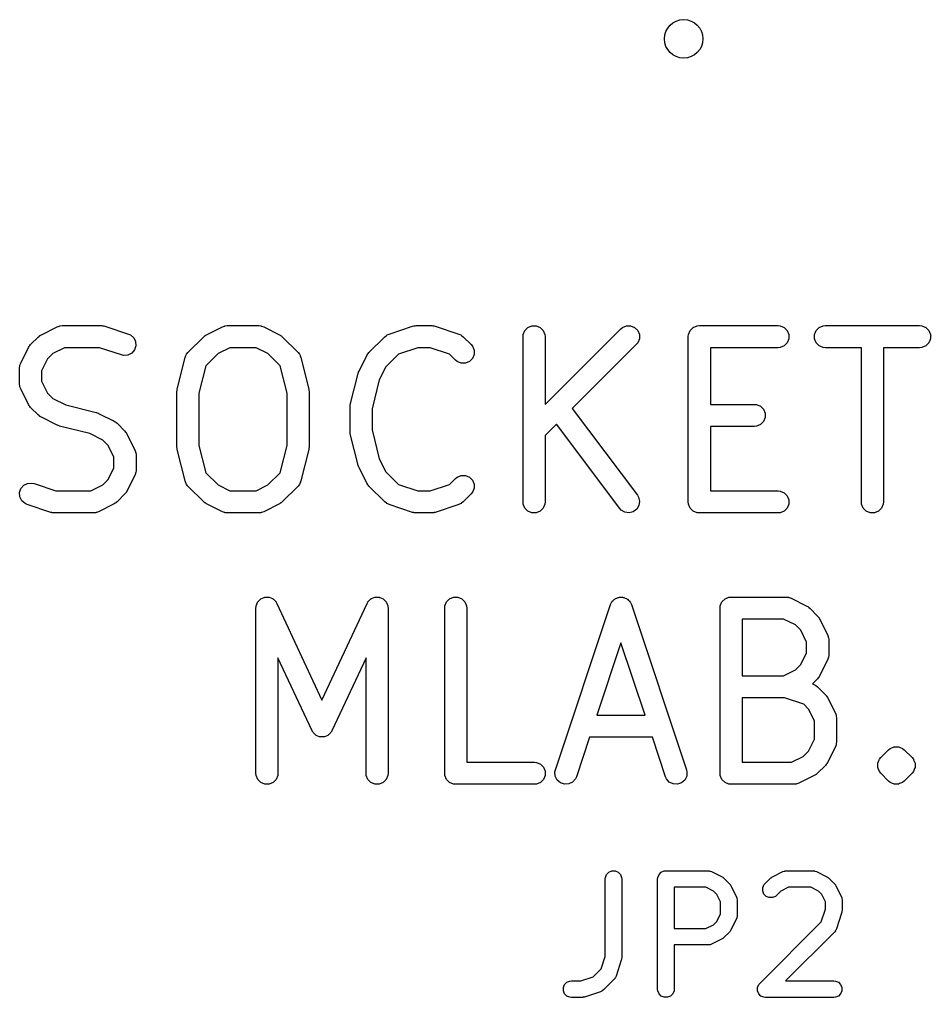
# Model space of a CAD drawing. Extents: x -0.97 to 0.39, y 0.08 to 3.3.
# Drawn here: x -0.6177 to -0.2921, y 2.9459 to 3.2954 of the extents above; entities that cross this region are included whole.
import ezdxf

# ---------------------------------------------------------------- set-up
doc = ezdxf.new("R2010")
doc.units = 0
doc.header["$MEASUREMENT"] = 0
doc.layers.add('BLACK', color=7, linetype='CONTINUOUS')

msp = doc.modelspace()

# ---------------------------------------------------------------- linework, layer by layer
at = {"layer": 'BLACK', "linetype": 'CONTINUOUS'}
for p, q in [((-0.60988, 3.18275), (-0.60426, 3.18556)), ((-0.60426, 3.18556), (-0.60354, 3.18584)), ((-0.60354, 3.18584), (-0.6034, 3.18585)), ((-0.6034, 3.18585), (-0.60327, 3.1859)), ((-0.60327, 3.1859), (-0.6025, 3.18598)), ((-0.6025, 3.18598), (-0.58844, 3.18598)), ((-0.58844, 3.18598), (-0.58805, 3.18594)), ((-0.58805, 3.18594), (-0.58794, 3.18594)), ((-0.58794, 3.18594), (-0.58781, 3.18591)), ((-0.58781, 3.18591), (-0.58767, 3.1859)), ((-0.58767, 3.1859), (-0.58757, 3.18586)), ((-0.58757, 3.18586), (-0.58719, 3.18577)), ((-0.58719, 3.18577), (-0.57876, 3.18296)), ((-0.55083, 3.18275), (-0.5452, 3.18556)), ((-0.5452, 3.18556), (-0.54448, 3.18584)), ((-0.54448, 3.18584), (-0.54434, 3.18585)), ((-0.54434, 3.18585), (-0.54421, 3.1859)), ((-0.54421, 3.1859), (-0.54344, 3.18598)), ((-0.54344, 3.18598), (-0.53219, 3.18598)), ((-0.53219, 3.18598), (-0.53143, 3.1859)), ((-0.53143, 3.1859), (-0.5313, 3.18585)), ((-0.5313, 3.18585), (-0.53115, 3.18584)), ((-0.53115, 3.18584), (-0.53043, 3.18556)), ((-0.53043, 3.18556), (-0.52481, 3.18275)), ((-0.48563, 3.18296), (-0.4772, 3.18577)), ((-0.4772, 3.18577), (-0.47682, 3.18586)), ((-0.47682, 3.18586), (-0.47672, 3.1859)), ((-0.47672, 3.1859), (-0.47658, 3.18591)), ((-0.47658, 3.18591), (-0.47644, 3.18594)), ((-0.47644, 3.18594), (-0.47634, 3.18594)), ((-0.47634, 3.18594), (-0.47595, 3.18598)), ((-0.47595, 3.18598), (-0.47033, 3.18598)), ((-0.47033, 3.18598), (-0.46994, 3.18594)), ((-0.46994, 3.18594), (-0.46983, 3.18594)), ((-0.46983, 3.18594), (-0.4697, 3.18591)), ((-0.4697, 3.18591), (-0.46956, 3.1859)), ((-0.46956, 3.1859), (-0.46946, 3.18586)), ((-0.46946, 3.18586), (-0.46908, 3.18577)), ((-0.46908, 3.18577), (-0.46065, 3.18296)), ((-0.43763, 3.18281), (-0.43704, 3.18423)), ((-0.43704, 3.18423), (-0.43596, 3.18531)), ((-0.43596, 3.18531), (-0.43454, 3.1859)), ((-0.43454, 3.1859), (-0.433, 3.1859)), ((-0.433, 3.1859), (-0.43158, 3.18531)), ((-0.43158, 3.18531), (-0.4305, 3.18423)), ((-0.4305, 3.18423), (-0.42991, 3.18281)), ((-0.42983, 3.1578), (-0.40281, 3.18482)), ((-0.40281, 3.18482), (-0.40221, 3.18531)), ((-0.40221, 3.18531), (-0.40079, 3.1859)), ((-0.40079, 3.1859), (-0.39926, 3.1859)), ((-0.39926, 3.1859), (-0.39784, 3.18531)), ((-0.39784, 3.18531), (-0.39675, 3.18423)), ((-0.39675, 3.18423), (-0.39616, 3.18281)), ((-0.37858, 3.18281), (-0.37799, 3.18423)), ((-0.37799, 3.18423), (-0.3769, 3.18531)), ((-0.3769, 3.18531), (-0.37548, 3.1859)), ((-0.37548, 3.1859), (-0.37471, 3.18598)), ((-0.37471, 3.18598), (-0.34659, 3.18598)), ((-0.34659, 3.18598), (-0.34582, 3.1859)), ((-0.34582, 3.1859), (-0.34441, 3.18531)), ((-0.34441, 3.18531), (-0.34332, 3.18423)), ((-0.34332, 3.18423), (-0.34273, 3.18281)), ((-0.33358, 3.18281), (-0.33299, 3.18423)), ((-0.33299, 3.18423), (-0.33191, 3.18531)), ((-0.33191, 3.18531), (-0.33049, 3.1859)), ((-0.33049, 3.1859), (-0.32972, 3.18598)), ((-0.32972, 3.18598), (-0.29597, 3.18598)), ((-0.29597, 3.18598), (-0.29521, 3.1859)), ((-0.29521, 3.1859), (-0.29379, 3.18531)), ((-0.29379, 3.18531), (-0.2927, 3.18423)), ((-0.2927, 3.18423), (-0.29211, 3.18281)), ((-0.61372, 3.1792), (-0.61091, 3.18201)), ((-0.61091, 3.18201), (-0.6106, 3.18226)), ((-0.6106, 3.18226), (-0.61054, 3.18234)), ((-0.61054, 3.18234), (-0.61042, 3.18241)), ((-0.61042, 3.18241), (-0.61031, 3.1825)), ((-0.61031, 3.1825), (-0.61021, 3.18254)), ((-0.61021, 3.18254), (-0.60988, 3.18275)), ((-0.57876, 3.18296), (-0.57805, 3.18265)), ((-0.57805, 3.18265), (-0.57689, 3.18164)), ((-0.57689, 3.18164), (-0.5762, 3.18027)), ((-0.55748, 3.17639), (-0.55185, 3.18201)), ((-0.55185, 3.18201), (-0.55155, 3.18226)), ((-0.55155, 3.18226), (-0.55148, 3.18234)), ((-0.55148, 3.18234), (-0.55136, 3.18241)), ((-0.55136, 3.18241), (-0.55125, 3.1825)), ((-0.55125, 3.1825), (-0.55116, 3.18254)), ((-0.55116, 3.18254), (-0.55083, 3.18275)), ((-0.52481, 3.18275), (-0.52448, 3.18254)), ((-0.52448, 3.18254), (-0.52438, 3.1825)), ((-0.52438, 3.1825), (-0.52427, 3.18241)), ((-0.52427, 3.18241), (-0.52416, 3.18234)), ((-0.52416, 3.18234), (-0.52409, 3.18226)), ((-0.52409, 3.18226), (-0.52379, 3.18201)), ((-0.52379, 3.18201), (-0.51816, 3.17639)), ((-0.4928, 3.17639), (-0.48717, 3.18201)), ((-0.48717, 3.18201), (-0.48658, 3.1825)), ((-0.48658, 3.1825), (-0.48644, 3.18255)), ((-0.48644, 3.18255), (-0.48634, 3.18265)), ((-0.48634, 3.18265), (-0.48563, 3.18296)), ((-0.46065, 3.18296), (-0.45994, 3.18265)), ((-0.45994, 3.18265), (-0.45983, 3.18255)), ((-0.45983, 3.18255), (-0.4597, 3.1825)), ((-0.4597, 3.1825), (-0.45911, 3.18201)), ((-0.45911, 3.18201), (-0.45629, 3.1792)), ((-0.43771, 3.18204), (-0.43763, 3.18281)), ((-0.43771, 3.12298), (-0.43771, 3.18204)), ((-0.42991, 3.18281), (-0.42983, 3.18204)), ((-0.42983, 3.18204), (-0.42983, 3.1578)), ((-0.39616, 3.18127), (-0.39675, 3.17985)), ((-0.39616, 3.18281), (-0.39616, 3.18127)), ((-0.37865, 3.18204), (-0.37858, 3.18281)), ((-0.37865, 3.12298), (-0.37865, 3.18204)), ((-0.34273, 3.18127), (-0.34332, 3.17985)), ((-0.34273, 3.18281), (-0.34273, 3.18127)), ((-0.33358, 3.18127), (-0.33358, 3.18281)), ((-0.33299, 3.17985), (-0.33358, 3.18127)), ((-0.29211, 3.18127), (-0.2927, 3.17985)), ((-0.29211, 3.18281), (-0.29211, 3.18127)), ((-0.61727, 3.17255), (-0.61446, 3.17817)), ((-0.61446, 3.17817), (-0.61425, 3.17851)), ((-0.61425, 3.17851), (-0.61421, 3.1786)), ((-0.61421, 3.1786), (-0.61412, 3.17871)), ((-0.61412, 3.17871), (-0.61404, 3.17883)), ((-0.61404, 3.17883), (-0.61397, 3.1789)), ((-0.61397, 3.1789), (-0.61372, 3.1792)), ((-0.60157, 3.1781), (-0.60579, 3.17599)), ((-0.58908, 3.1781), (-0.60157, 3.1781)), ((-0.58125, 3.17549), (-0.58908, 3.1781)), ((-0.57658, 3.17728), (-0.57759, 3.17612)), ((-0.57609, 3.17873), (-0.57658, 3.17728)), ((-0.5762, 3.18027), (-0.57609, 3.17873)), ((-0.54251, 3.1781), (-0.54674, 3.17599)), ((-0.53312, 3.1781), (-0.54251, 3.1781)), ((-0.5289, 3.17599), (-0.53312, 3.1781)), ((-0.47531, 3.1781), (-0.48226, 3.17579)), ((-0.47097, 3.1781), (-0.47531, 3.1781)), ((-0.46402, 3.17579), (-0.47097, 3.1781)), ((-0.45629, 3.1792), (-0.45581, 3.1786)), ((-0.45581, 3.1786), (-0.45522, 3.17718)), ((-0.45522, 3.17718), (-0.45522, 3.17565)), ((-0.39724, 3.17925), (-0.42013, 3.15636)), ((-0.39675, 3.17985), (-0.39724, 3.17925)), ((-0.34659, 3.1781), (-0.37078, 3.1781)), ((-0.37078, 3.1781), (-0.37078, 3.15785)), ((-0.34582, 3.17818), (-0.34659, 3.1781)), ((-0.34441, 3.17876), (-0.34582, 3.17818)), ((-0.34332, 3.17985), (-0.34441, 3.17876)), ((-0.33191, 3.17876), (-0.33299, 3.17985)), ((-0.33049, 3.17818), (-0.33191, 3.17876)), ((-0.32972, 3.1781), (-0.33049, 3.17818)), ((-0.31678, 3.1781), (-0.32972, 3.1781)), ((-0.31678, 3.12298), (-0.31678, 3.1781)), ((-0.29597, 3.1781), (-0.30891, 3.1781)), ((-0.30891, 3.1781), (-0.30891, 3.12298)), ((-0.29521, 3.17818), (-0.29597, 3.1781)), ((-0.29379, 3.17876), (-0.29521, 3.17818)), ((-0.2927, 3.17985), (-0.29379, 3.17876)), ((-0.6077, 3.17408), (-0.60981, 3.16986)), ((-0.60579, 3.17599), (-0.6077, 3.17408)), ((-0.58049, 3.17532), (-0.58125, 3.17549)), ((-0.57896, 3.17543), (-0.58049, 3.17532)), ((-0.57759, 3.17612), (-0.57896, 3.17543)), ((-0.56132, 3.16331), (-0.55851, 3.17456)), ((-0.55851, 3.17456), (-0.55825, 3.17528)), ((-0.55825, 3.17528), (-0.55808, 3.17552)), ((-0.55808, 3.17552), (-0.55797, 3.17579)), ((-0.55797, 3.17579), (-0.55748, 3.17639)), ((-0.54674, 3.17599), (-0.55114, 3.17159)), ((-0.5245, 3.17159), (-0.5289, 3.17599)), ((-0.51816, 3.17639), (-0.51767, 3.17579)), ((-0.51767, 3.17579), (-0.51756, 3.17552)), ((-0.51756, 3.17552), (-0.51739, 3.17528)), ((-0.51739, 3.17528), (-0.51713, 3.17456)), ((-0.51713, 3.17456), (-0.51431, 3.16331)), ((-0.49635, 3.16974), (-0.49353, 3.17536)), ((-0.49353, 3.17536), (-0.49333, 3.17569)), ((-0.49333, 3.17569), (-0.49329, 3.17579)), ((-0.49329, 3.17579), (-0.4932, 3.1759)), ((-0.4932, 3.1759), (-0.49312, 3.17602)), ((-0.49312, 3.17602), (-0.49304, 3.17608)), ((-0.49304, 3.17608), (-0.4928, 3.17639)), ((-0.48226, 3.17579), (-0.48678, 3.17127)), ((-0.46186, 3.17363), (-0.46402, 3.17579)), ((-0.46127, 3.17314), (-0.46186, 3.17363)), ((-0.45581, 3.17423), (-0.45689, 3.17314)), ((-0.45522, 3.17565), (-0.45581, 3.17423)), ((-0.61768, 3.17079), (-0.61761, 3.17156)), ((-0.61768, 3.16517), (-0.61768, 3.17079)), ((-0.61761, 3.17156), (-0.61755, 3.17169)), ((-0.61755, 3.17169), (-0.61754, 3.17183)), ((-0.61754, 3.17183), (-0.61727, 3.17255)), ((-0.55114, 3.17159), (-0.55357, 3.16187)), ((-0.52207, 3.16187), (-0.5245, 3.17159)), ((-0.48678, 3.17127), (-0.48911, 3.1666)), ((-0.45985, 3.17255), (-0.46127, 3.17314)), ((-0.45831, 3.17255), (-0.45985, 3.17255)), ((-0.45689, 3.17314), (-0.45831, 3.17255)), ((-0.60981, 3.16986), (-0.60981, 3.16609)), ((-0.49946, 3.15768), (-0.49664, 3.16893)), ((-0.49664, 3.16893), (-0.49662, 3.16899)), ((-0.49662, 3.16902), (-0.4965, 3.16934)), ((-0.49662, 3.16899), (-0.49662, 3.16902)), ((-0.4965, 3.16934), (-0.49638, 3.16966)), ((-0.49638, 3.16966), (-0.49637, 3.16968)), ((-0.49637, 3.16968), (-0.49635, 3.16974)), ((-0.48911, 3.1666), (-0.4917, 3.15624)), ((-0.61761, 3.1644), (-0.61768, 3.16517)), ((-0.61755, 3.16427), (-0.61761, 3.1644)), ((-0.61754, 3.16413), (-0.61755, 3.16427)), ((-0.61727, 3.1634), (-0.61754, 3.16413)), ((-0.61446, 3.15778), (-0.61727, 3.1634)), ((-0.60981, 3.16609), (-0.6077, 3.16187)), ((-0.56139, 3.16283), (-0.56137, 3.16312)), ((-0.56137, 3.16312), (-0.56134, 3.16317)), ((-0.56134, 3.16317), (-0.56132, 3.16331)), ((-0.51431, 3.16331), (-0.51429, 3.16317)), ((-0.51429, 3.16317), (-0.51427, 3.16312)), ((-0.51427, 3.16312), (-0.51424, 3.16283)), ((-0.6077, 3.16187), (-0.60579, 3.15996)), ((-0.60579, 3.15996), (-0.60112, 3.15763)), ((-0.56144, 3.16254), (-0.56139, 3.16283)), ((-0.56143, 3.16249), (-0.56144, 3.16254)), ((-0.56144, 3.16235), (-0.56143, 3.16249)), ((-0.56144, 3.14267), (-0.56144, 3.16235)), ((-0.55357, 3.16187), (-0.55357, 3.14315)), ((-0.52207, 3.14315), (-0.52207, 3.16187)), ((-0.51424, 3.16283), (-0.5142, 3.16254)), ((-0.5142, 3.16254), (-0.51421, 3.16249)), ((-0.51421, 3.16249), (-0.5142, 3.16235)), ((-0.5142, 3.16235), (-0.5142, 3.14267)), ((-0.61425, 3.15745), (-0.61446, 3.15778)), ((-0.61421, 3.15735), (-0.61425, 3.15745)), ((-0.61412, 3.15725), (-0.61421, 3.15735)), ((-0.61404, 3.15713), (-0.61412, 3.15725)), ((-0.61397, 3.15706), (-0.61404, 3.15713)), ((-0.61372, 3.15676), (-0.61397, 3.15706)), ((-0.61091, 3.15395), (-0.61372, 3.15676)), ((-0.60112, 3.15763), (-0.59029, 3.15492)), ((-0.49957, 3.15692), (-0.49953, 3.15721)), ((-0.49956, 3.15686), (-0.49957, 3.15692)), ((-0.49957, 3.15673), (-0.49956, 3.15686)), ((-0.49957, 3.14829), (-0.49957, 3.15673)), ((-0.49953, 3.15721), (-0.4995, 3.1575)), ((-0.4995, 3.1575), (-0.49948, 3.15755)), ((-0.49948, 3.15755), (-0.49946, 3.15768)), ((-0.4917, 3.15624), (-0.4917, 3.14878)), ((-0.42013, 3.15636), (-0.39687, 3.12535)), ((-0.37078, 3.15785), (-0.35503, 3.15785)), ((-0.35503, 3.15785), (-0.35426, 3.15778)), ((-0.35426, 3.15778), (-0.35284, 3.15719)), ((-0.35284, 3.15719), (-0.35176, 3.1561)), ((-0.35176, 3.1561), (-0.35117, 3.15468)), ((-0.6106, 3.1537), (-0.61091, 3.15395)), ((-0.61054, 3.15362), (-0.6106, 3.1537)), ((-0.61042, 3.15354), (-0.61054, 3.15362)), ((-0.61031, 3.15346), (-0.61042, 3.15354)), ((-0.61021, 3.15342), (-0.61031, 3.15346)), ((-0.60988, 3.15321), (-0.61021, 3.15342)), ((-0.60426, 3.1504), (-0.60988, 3.15321)), ((-0.59029, 3.15492), (-0.59024, 3.1549)), ((-0.59024, 3.1549), (-0.59021, 3.1549)), ((-0.59021, 3.1549), (-0.58989, 3.15478)), ((-0.58989, 3.15478), (-0.58957, 3.15466)), ((-0.58957, 3.15466), (-0.58955, 3.15465)), ((-0.58955, 3.15465), (-0.58949, 3.15463)), ((-0.58949, 3.15463), (-0.58386, 3.15181)), ((-0.35117, 3.15315), (-0.35176, 3.15173)), ((-0.35117, 3.15468), (-0.35117, 3.15315)), ((-0.6042, 3.15037), (-0.60426, 3.1504)), ((-0.60418, 3.15036), (-0.6042, 3.15037)), ((-0.60386, 3.15024), (-0.60418, 3.15036)), ((-0.60354, 3.15012), (-0.60386, 3.15024)), ((-0.60351, 3.15012), (-0.60354, 3.15012)), ((-0.60345, 3.1501), (-0.60351, 3.15012)), ((-0.59262, 3.14739), (-0.60345, 3.1501)), ((-0.58386, 3.15181), (-0.58353, 3.15161)), ((-0.58353, 3.15161), (-0.58344, 3.15157)), ((-0.58344, 3.15157), (-0.58333, 3.15148)), ((-0.58333, 3.15148), (-0.58321, 3.1514)), ((-0.58321, 3.1514), (-0.58314, 3.15132)), ((-0.58314, 3.15132), (-0.58284, 3.15108)), ((-0.58284, 3.15108), (-0.58003, 3.14826)), ((-0.42576, 3.15074), (-0.42983, 3.14666)), ((-0.40317, 3.12062), (-0.42576, 3.15074)), ((-0.35503, 3.14998), (-0.37078, 3.14998)), ((-0.37078, 3.14998), (-0.37078, 3.12692)), ((-0.35426, 3.15006), (-0.35503, 3.14998)), ((-0.35284, 3.15064), (-0.35426, 3.15006)), ((-0.35176, 3.15173), (-0.35284, 3.15064)), ((-0.58796, 3.14506), (-0.59262, 3.14739)), ((-0.58003, 3.14826), (-0.57978, 3.14796)), ((-0.57978, 3.14796), (-0.5797, 3.14789)), ((-0.5797, 3.14789), (-0.57963, 3.14778)), ((-0.57963, 3.14778), (-0.57954, 3.14767)), ((-0.57954, 3.14767), (-0.5795, 3.14757)), ((-0.5795, 3.14757), (-0.57929, 3.14724)), ((-0.57929, 3.14724), (-0.57648, 3.14162)), ((-0.49956, 3.14816), (-0.49957, 3.14829)), ((-0.49957, 3.1481), (-0.49956, 3.14816)), ((-0.49953, 3.14781), (-0.49957, 3.1481)), ((-0.4995, 3.14752), (-0.49953, 3.14781)), ((-0.49948, 3.14747), (-0.4995, 3.14752)), ((-0.49946, 3.14734), (-0.49948, 3.14747)), ((-0.49664, 3.13609), (-0.49946, 3.14734)), ((-0.4917, 3.14878), (-0.48911, 3.13842)), ((-0.42983, 3.14666), (-0.42983, 3.12298)), ((-0.58605, 3.14315), (-0.58796, 3.14506)), ((-0.58394, 3.13893), (-0.58605, 3.14315)), ((-0.56143, 3.14253), (-0.56144, 3.14267)), ((-0.56144, 3.14248), (-0.56143, 3.14253)), ((-0.56139, 3.14219), (-0.56144, 3.14248)), ((-0.56137, 3.1419), (-0.56139, 3.14219)), ((-0.55357, 3.14315), (-0.55114, 3.13343)), ((-0.5245, 3.13343), (-0.52207, 3.14315)), ((-0.51424, 3.14219), (-0.51427, 3.1419)), ((-0.5142, 3.14248), (-0.51424, 3.14219)), ((-0.5142, 3.14267), (-0.51421, 3.14253)), ((-0.51421, 3.14253), (-0.5142, 3.14248)), ((-0.58394, 3.13516), (-0.58394, 3.13893)), ((-0.57648, 3.14162), (-0.5762, 3.1409)), ((-0.5762, 3.1409), (-0.57619, 3.14075)), ((-0.57619, 3.14075), (-0.57614, 3.14062)), ((-0.57614, 3.14062), (-0.57606, 3.13986)), ((-0.57606, 3.13986), (-0.57606, 3.13423)), ((-0.56134, 3.14185), (-0.56137, 3.1419)), ((-0.56132, 3.14171), (-0.56134, 3.14185)), ((-0.55851, 3.13046), (-0.56132, 3.14171)), ((-0.51431, 3.14171), (-0.51713, 3.13046)), ((-0.51429, 3.14185), (-0.51431, 3.14171)), ((-0.51427, 3.1419), (-0.51429, 3.14185)), ((-0.58605, 3.13094), (-0.58394, 3.13516)), ((-0.49662, 3.13603), (-0.49664, 3.13609)), ((-0.49662, 3.136), (-0.49662, 3.13603)), ((-0.4965, 3.13568), (-0.49662, 3.136)), ((-0.49638, 3.13536), (-0.4965, 3.13568)), ((-0.49637, 3.13534), (-0.49638, 3.13536)), ((-0.49635, 3.13528), (-0.49637, 3.13534)), ((-0.49353, 3.12966), (-0.49635, 3.13528)), ((-0.48911, 3.13842), (-0.48678, 3.13375)), ((-0.57648, 3.13247), (-0.57929, 3.12685)), ((-0.5762, 3.13319), (-0.57648, 3.13247)), ((-0.57619, 3.13333), (-0.5762, 3.13319)), ((-0.57614, 3.13346), (-0.57619, 3.13333)), ((-0.57606, 3.13423), (-0.57614, 3.13346)), ((-0.55114, 3.13343), (-0.54674, 3.12903)), ((-0.5289, 3.12903), (-0.5245, 3.13343)), ((-0.48678, 3.13375), (-0.48226, 3.12924)), ((-0.46186, 3.13139), (-0.46127, 3.13188)), ((-0.46127, 3.13188), (-0.45985, 3.13247)), ((-0.45985, 3.13247), (-0.45831, 3.13247)), ((-0.45831, 3.13247), (-0.45689, 3.13188)), ((-0.45689, 3.13188), (-0.45581, 3.13079)), ((-0.61717, 3.12774), (-0.61616, 3.12891)), ((-0.61616, 3.12891), (-0.61479, 3.12959)), ((-0.61479, 3.12959), (-0.61325, 3.1297)), ((-0.61325, 3.1297), (-0.6125, 3.12953)), ((-0.6125, 3.12953), (-0.60467, 3.12692)), ((-0.59218, 3.12692), (-0.58796, 3.12903)), ((-0.58796, 3.12903), (-0.58605, 3.13094)), ((-0.55825, 3.12974), (-0.55851, 3.13046)), ((-0.55808, 3.1295), (-0.55825, 3.12974)), ((-0.55797, 3.12923), (-0.55808, 3.1295)), ((-0.55748, 3.12864), (-0.55797, 3.12923)), ((-0.55185, 3.12301), (-0.55748, 3.12864)), ((-0.54674, 3.12903), (-0.54251, 3.12692)), ((-0.53312, 3.12692), (-0.5289, 3.12903)), ((-0.51816, 3.12864), (-0.52379, 3.12301)), ((-0.51767, 3.12923), (-0.51816, 3.12864)), ((-0.51756, 3.1295), (-0.51767, 3.12923)), ((-0.51739, 3.12974), (-0.51756, 3.1295)), ((-0.51713, 3.13046), (-0.51739, 3.12974)), ((-0.49333, 3.12933), (-0.49353, 3.12966)), ((-0.49329, 3.12923), (-0.49333, 3.12933)), ((-0.4932, 3.12912), (-0.49329, 3.12923)), ((-0.49312, 3.12901), (-0.4932, 3.12912)), ((-0.49304, 3.12894), (-0.49312, 3.12901)), ((-0.4928, 3.12864), (-0.49304, 3.12894)), ((-0.48717, 3.12301), (-0.4928, 3.12864)), ((-0.48226, 3.12924), (-0.47531, 3.12692)), ((-0.47097, 3.12692), (-0.46402, 3.12924)), ((-0.46402, 3.12924), (-0.46186, 3.13139)), ((-0.45581, 3.13079), (-0.45522, 3.12938)), ((-0.45522, 3.12938), (-0.45522, 3.12784)), ((-0.61765, 3.12629), (-0.61717, 3.12774)), ((-0.61754, 3.12476), (-0.61765, 3.12629)), ((-0.61686, 3.12338), (-0.61754, 3.12476)), ((-0.60467, 3.12692), (-0.59218, 3.12692)), ((-0.58003, 3.12582), (-0.58284, 3.12301)), ((-0.57978, 3.12613), (-0.58003, 3.12582)), ((-0.5797, 3.12619), (-0.57978, 3.12613)), ((-0.57963, 3.12631), (-0.5797, 3.12619)), ((-0.57954, 3.12642), (-0.57963, 3.12631)), ((-0.5795, 3.12652), (-0.57954, 3.12642)), ((-0.57929, 3.12685), (-0.5795, 3.12652)), ((-0.54251, 3.12692), (-0.53312, 3.12692)), ((-0.47531, 3.12692), (-0.47097, 3.12692)), ((-0.45629, 3.12582), (-0.45911, 3.12301)), ((-0.45581, 3.12642), (-0.45629, 3.12582)), ((-0.45522, 3.12784), (-0.45581, 3.12642)), ((-0.39687, 3.12535), (-0.39647, 3.12469)), ((-0.39647, 3.12469), (-0.39609, 3.1232)), ((-0.37078, 3.12692), (-0.34659, 3.12692)), ((-0.34659, 3.12692), (-0.34582, 3.12684)), ((-0.34582, 3.12684), (-0.34441, 3.12626)), ((-0.34441, 3.12626), (-0.34332, 3.12517)), ((-0.34332, 3.12517), (-0.34273, 3.12375)), ((-0.6157, 3.12237), (-0.61686, 3.12338)), ((-0.61499, 3.12206), (-0.6157, 3.12237)), ((-0.60656, 3.11925), (-0.61499, 3.12206)), ((-0.58386, 3.12227), (-0.58949, 3.11946)), ((-0.58353, 3.12248), (-0.58386, 3.12227)), ((-0.58344, 3.12252), (-0.58353, 3.12248)), ((-0.58333, 3.12261), (-0.58344, 3.12252)), ((-0.58321, 3.12269), (-0.58333, 3.12261)), ((-0.58314, 3.12276), (-0.58321, 3.12269)), ((-0.58284, 3.12301), (-0.58314, 3.12276)), ((-0.55155, 3.12276), (-0.55185, 3.12301)), ((-0.55148, 3.12269), (-0.55155, 3.12276)), ((-0.55136, 3.12261), (-0.55148, 3.12269)), ((-0.55125, 3.12252), (-0.55136, 3.12261)), ((-0.55116, 3.12248), (-0.55125, 3.12252)), ((-0.55083, 3.12227), (-0.55116, 3.12248)), ((-0.5452, 3.11946), (-0.55083, 3.12227)), ((-0.52481, 3.12227), (-0.53043, 3.11946)), ((-0.52448, 3.12248), (-0.52481, 3.12227)), ((-0.52438, 3.12252), (-0.52448, 3.12248)), ((-0.52427, 3.12261), (-0.52438, 3.12252)), ((-0.52416, 3.12269), (-0.52427, 3.12261)), ((-0.52409, 3.12276), (-0.52416, 3.12269)), ((-0.52379, 3.12301), (-0.52409, 3.12276)), ((-0.48658, 3.12252), (-0.48717, 3.12301)), ((-0.48644, 3.12247), (-0.48658, 3.12252)), ((-0.48634, 3.12237), (-0.48644, 3.12247)), ((-0.48563, 3.12206), (-0.48634, 3.12237)), ((-0.4772, 3.11925), (-0.48563, 3.12206)), ((-0.46065, 3.12206), (-0.46908, 3.11925)), ((-0.45994, 3.12237), (-0.46065, 3.12206)), ((-0.45983, 3.12247), (-0.45994, 3.12237)), ((-0.4597, 3.12252), (-0.45983, 3.12247)), ((-0.45911, 3.12301), (-0.4597, 3.12252)), ((-0.43763, 3.12222), (-0.43771, 3.12298)), ((-0.43704, 3.1208), (-0.43763, 3.12222)), ((-0.42991, 3.12222), (-0.4305, 3.1208)), ((-0.42983, 3.12298), (-0.42991, 3.12222)), ((-0.39631, 3.12168), (-0.39709, 3.12035)), ((-0.39609, 3.1232), (-0.39631, 3.12168)), ((-0.37858, 3.12222), (-0.37865, 3.12298)), ((-0.37799, 3.1208), (-0.37858, 3.12222)), ((-0.34273, 3.12222), (-0.34332, 3.1208)), ((-0.34273, 3.12375), (-0.34273, 3.12222)), ((-0.31671, 3.12222), (-0.31678, 3.12298)), ((-0.31612, 3.1208), (-0.31671, 3.12222)), ((-0.30899, 3.12222), (-0.30957, 3.1208)), ((-0.30891, 3.12298), (-0.30899, 3.12222)), ((-0.60617, 3.11916), (-0.60656, 3.11925)), ((-0.60608, 3.11912), (-0.60617, 3.11916)), ((-0.60594, 3.11911), (-0.60608, 3.11912)), ((-0.6058, 3.11908), (-0.60594, 3.11911)), ((-0.6057, 3.11908), (-0.6058, 3.11908)), ((-0.60531, 3.11905), (-0.6057, 3.11908)), ((-0.59125, 3.11905), (-0.60531, 3.11905)), ((-0.59048, 3.11912), (-0.59125, 3.11905)), ((-0.59035, 3.11918), (-0.59048, 3.11912)), ((-0.59021, 3.11919), (-0.59035, 3.11918)), ((-0.58949, 3.11946), (-0.59021, 3.11919)), ((-0.54448, 3.11919), (-0.5452, 3.11946)), ((-0.54434, 3.11918), (-0.54448, 3.11919)), ((-0.54421, 3.11912), (-0.54434, 3.11918)), ((-0.54344, 3.11905), (-0.54421, 3.11912)), ((-0.53219, 3.11905), (-0.54344, 3.11905)), ((-0.53143, 3.11912), (-0.53219, 3.11905)), ((-0.5313, 3.11918), (-0.53143, 3.11912)), ((-0.53115, 3.11919), (-0.5313, 3.11918)), ((-0.53043, 3.11946), (-0.53115, 3.11919)), ((-0.47682, 3.11916), (-0.4772, 3.11925)), ((-0.47672, 3.11912), (-0.47682, 3.11916)), ((-0.47658, 3.11911), (-0.47672, 3.11912)), ((-0.47644, 3.11908), (-0.47658, 3.11911)), ((-0.47634, 3.11908), (-0.47644, 3.11908)), ((-0.47595, 3.11905), (-0.47634, 3.11908)), ((-0.47033, 3.11905), (-0.47595, 3.11905)), ((-0.46994, 3.11908), (-0.47033, 3.11905)), ((-0.46983, 3.11908), (-0.46994, 3.11908)), ((-0.4697, 3.11911), (-0.46983, 3.11908)), ((-0.46956, 3.11912), (-0.4697, 3.11911)), ((-0.46946, 3.11916), (-0.46956, 3.11912)), ((-0.46908, 3.11925), (-0.46946, 3.11916)), ((-0.43596, 3.11971), (-0.43704, 3.1208)), ((-0.43454, 3.11912), (-0.43596, 3.11971)), ((-0.433, 3.11912), (-0.43454, 3.11912)), ((-0.43158, 3.11971), (-0.433, 3.11912)), ((-0.4305, 3.1208), (-0.43158, 3.11971)), ((-0.40265, 3.12005), (-0.40317, 3.12062)), ((-0.40133, 3.11927), (-0.40265, 3.12005)), ((-0.39981, 3.11905), (-0.40133, 3.11927)), ((-0.39832, 3.11943), (-0.39981, 3.11905)), ((-0.39709, 3.12035), (-0.39832, 3.11943)), ((-0.3769, 3.11971), (-0.37799, 3.1208)), ((-0.37548, 3.11912), (-0.3769, 3.11971)), ((-0.37471, 3.11905), (-0.37548, 3.11912)), ((-0.34659, 3.11905), (-0.37471, 3.11905)), ((-0.34582, 3.11912), (-0.34659, 3.11905)), ((-0.34441, 3.11971), (-0.34582, 3.11912)), ((-0.34332, 3.1208), (-0.34441, 3.11971)), ((-0.31503, 3.11971), (-0.31612, 3.1208)), ((-0.31361, 3.11912), (-0.31503, 3.11971)), ((-0.31208, 3.11912), (-0.31361, 3.11912)), ((-0.31066, 3.11971), (-0.31208, 3.11912)), ((-0.30957, 3.1208), (-0.31066, 3.11971)), ((-0.53313, 3.08581), (-0.53287, 3.08644)), ((-0.53287, 3.08644), (-0.53264, 3.08708)), ((-0.53264, 3.08708), (-0.53258, 3.08714)), ((-0.53258, 3.08714), (-0.53254, 3.08723)), ((-0.53254, 3.08723), (-0.53206, 3.08771)), ((-0.53206, 3.08771), (-0.5316, 3.08821)), ((-0.5316, 3.08821), (-0.53152, 3.08825)), ((-0.53152, 3.08825), (-0.53146, 3.08831)), ((-0.53146, 3.08831), (-0.53083, 3.08857)), ((-0.53083, 3.08857), (-0.53021, 3.08886)), ((-0.53021, 3.08886), (-0.53012, 3.08887)), ((-0.53012, 3.08887), (-0.53004, 3.0889)), ((-0.53004, 3.0889), (-0.52936, 3.0889)), ((-0.52936, 3.0889), (-0.52867, 3.08893)), ((-0.52867, 3.08893), (-0.52859, 3.0889)), ((-0.52859, 3.0889), (-0.5285, 3.0889)), ((-0.5285, 3.0889), (-0.52787, 3.08864)), ((-0.52787, 3.08864), (-0.52723, 3.0884)), ((-0.52723, 3.0884), (-0.52716, 3.08835)), ((-0.52716, 3.08835), (-0.52708, 3.08831)), ((-0.52708, 3.08831), (-0.5266, 3.08783)), ((-0.5266, 3.08783), (-0.5261, 3.08737)), ((-0.5261, 3.08737), (-0.52603, 3.08726)), ((-0.52603, 3.08726), (-0.526, 3.08723)), ((-0.526, 3.08723), (-0.52596, 3.08714)), ((-0.52596, 3.08714), (-0.5257, 3.0867)), ((-0.5257, 3.0867), (-0.50959, 3.05217)), ((-0.50959, 3.05217), (-0.49347, 3.0867)), ((-0.49347, 3.0867), (-0.49321, 3.08714)), ((-0.49321, 3.08714), (-0.49317, 3.08723)), ((-0.49317, 3.08723), (-0.49314, 3.08726)), ((-0.49314, 3.08726), (-0.49308, 3.08737)), ((-0.49308, 3.08737), (-0.49257, 3.08783)), ((-0.49257, 3.08783), (-0.49209, 3.08831)), ((-0.49209, 3.08831), (-0.49201, 3.08835)), ((-0.49201, 3.08835), (-0.49194, 3.0884)), ((-0.49194, 3.0884), (-0.4913, 3.08864)), ((-0.4913, 3.08864), (-0.49067, 3.0889)), ((-0.49067, 3.0889), (-0.49058, 3.0889)), ((-0.49058, 3.0889), (-0.4905, 3.08893)), ((-0.4905, 3.08893), (-0.48982, 3.0889)), ((-0.48982, 3.0889), (-0.48913, 3.0889)), ((-0.48913, 3.0889), (-0.48905, 3.08887)), ((-0.48905, 3.08887), (-0.48896, 3.08886)), ((-0.48896, 3.08886), (-0.48834, 3.08857)), ((-0.48834, 3.08857), (-0.48771, 3.08831)), ((-0.48771, 3.08831), (-0.48765, 3.08825)), ((-0.48765, 3.08825), (-0.48757, 3.08821)), ((-0.48757, 3.08821), (-0.48711, 3.08771)), ((-0.48711, 3.08771), (-0.48663, 3.08723)), ((-0.48663, 3.08723), (-0.48659, 3.08714)), ((-0.48659, 3.08714), (-0.48653, 3.08708)), ((-0.48653, 3.08708), (-0.4863, 3.08644)), ((-0.4863, 3.08644), (-0.48604, 3.08581)), ((-0.46564, 3.08581), (-0.46505, 3.08723)), ((-0.46505, 3.08723), (-0.46397, 3.08831)), ((-0.46397, 3.08831), (-0.46255, 3.0889)), ((-0.46255, 3.0889), (-0.46101, 3.0889)), ((-0.46101, 3.0889), (-0.45959, 3.08831)), ((-0.45959, 3.08831), (-0.45851, 3.08723)), ((-0.45851, 3.08723), (-0.45792, 3.08581)), ((-0.42614, 3.02723), (-0.40646, 3.08628)), ((-0.40646, 3.08628), (-0.40614, 3.08699)), ((-0.40614, 3.08699), (-0.40596, 3.0872)), ((-0.40596, 3.0872), (-0.40583, 3.08745)), ((-0.40583, 3.08745), (-0.40546, 3.08778)), ((-0.40546, 3.08778), (-0.40514, 3.08815)), ((-0.40514, 3.08815), (-0.40489, 3.08827)), ((-0.40489, 3.08827), (-0.40467, 3.08846)), ((-0.40467, 3.08846), (-0.40421, 3.08861)), ((-0.40421, 3.08861), (-0.40376, 3.08884)), ((-0.40376, 3.08884), (-0.40348, 3.08886)), ((-0.40348, 3.08886), (-0.40322, 3.08894)), ((-0.40322, 3.08894), (-0.40272, 3.08891)), ((-0.40272, 3.08891), (-0.40223, 3.08894)), ((-0.40223, 3.08894), (-0.40196, 3.08886)), ((-0.40196, 3.08886), (-0.40168, 3.08884)), ((-0.40168, 3.08884), (-0.40124, 3.08861)), ((-0.40124, 3.08861), (-0.40077, 3.08846)), ((-0.40077, 3.08846), (-0.40056, 3.08827)), ((-0.40056, 3.08827), (-0.40031, 3.08815)), ((-0.40031, 3.08815), (-0.39999, 3.08778)), ((-0.39999, 3.08778), (-0.39961, 3.08745)), ((-0.39961, 3.08745), (-0.39949, 3.0872)), ((-0.39949, 3.0872), (-0.3993, 3.08699)), ((-0.3993, 3.08699), (-0.39899, 3.08628)), ((-0.39899, 3.08628), (-0.3793, 3.02723)), ((-0.36722, 3.08581), (-0.36663, 3.08723)), ((-0.36663, 3.08723), (-0.36554, 3.08831)), ((-0.36554, 3.08831), (-0.36412, 3.0889)), ((-0.36412, 3.0889), (-0.36335, 3.08898)), ((-0.36335, 3.08898), (-0.34367, 3.08898)), ((-0.34367, 3.08898), (-0.3429, 3.0889)), ((-0.3429, 3.0889), (-0.34277, 3.08885)), ((-0.34277, 3.08885), (-0.34263, 3.08884)), ((-0.34263, 3.08884), (-0.34191, 3.08856)), ((-0.34191, 3.08856), (-0.33628, 3.08575)), ((-0.53321, 3.08504), (-0.53316, 3.08554)), ((-0.53321, 3.02598), (-0.53321, 3.08504)), ((-0.53316, 3.08564), (-0.53314, 3.08569)), ((-0.53316, 3.08554), (-0.53316, 3.08564)), ((-0.53314, 3.08569), (-0.53313, 3.08581)), ((-0.48604, 3.08581), (-0.48603, 3.08569)), ((-0.48603, 3.08569), (-0.48601, 3.08564)), ((-0.48601, 3.08564), (-0.48601, 3.08554)), ((-0.48601, 3.08554), (-0.48596, 3.08504)), ((-0.48596, 3.08504), (-0.48596, 3.02598)), ((-0.46572, 3.08504), (-0.46564, 3.08581)), ((-0.46572, 3.02598), (-0.46572, 3.08504)), ((-0.45792, 3.08581), (-0.45784, 3.08504)), ((-0.45784, 3.08504), (-0.45784, 3.02992)), ((-0.36729, 3.08504), (-0.36722, 3.08581)), ((-0.36729, 3.02598), (-0.36729, 3.08504)), ((-0.33628, 3.08575), (-0.33595, 3.08554)), ((-0.33595, 3.08554), (-0.33586, 3.0855)), ((-0.33586, 3.0855), (-0.33575, 3.08541)), ((-0.33575, 3.08541), (-0.33563, 3.08534)), ((-0.33563, 3.08534), (-0.33556, 3.08526)), ((-0.33556, 3.08526), (-0.33526, 3.08501)), ((-0.33526, 3.08501), (-0.33245, 3.0822)), ((-0.3446, 3.0811), (-0.35942, 3.0811)), ((-0.35942, 3.0811), (-0.35942, 3.06085)), ((-0.34038, 3.07899), (-0.3446, 3.0811)), ((-0.33245, 3.0822), (-0.3322, 3.0819)), ((-0.3322, 3.0819), (-0.33212, 3.08183)), ((-0.33212, 3.08183), (-0.33205, 3.08171)), ((-0.33205, 3.08171), (-0.33196, 3.0816)), ((-0.33196, 3.0816), (-0.33192, 3.08151)), ((-0.33192, 3.08151), (-0.33171, 3.08117)), ((-0.33171, 3.08117), (-0.3289, 3.07555)), ((-0.33847, 3.07708), (-0.34038, 3.07899)), ((-0.33636, 3.07286), (-0.33847, 3.07708)), ((-0.40272, 3.07259), (-0.41132, 3.04679)), ((-0.39413, 3.04679), (-0.40272, 3.07259)), ((-0.33636, 3.06909), (-0.33636, 3.07286)), ((-0.3289, 3.07555), (-0.32862, 3.07483)), ((-0.32862, 3.07483), (-0.32861, 3.07469)), ((-0.32861, 3.07469), (-0.32856, 3.07456)), ((-0.32856, 3.07456), (-0.32848, 3.07379)), ((-0.32848, 3.07379), (-0.32848, 3.06817)), ((-0.33847, 3.06487), (-0.33636, 3.06909)), ((-0.51315, 3.04119), (-0.52533, 3.06729)), ((-0.52533, 3.06729), (-0.52533, 3.02598)), ((-0.49384, 3.06729), (-0.50602, 3.04119)), ((-0.49384, 3.02598), (-0.49384, 3.06729)), ((-0.3289, 3.0664), (-0.33171, 3.06078)), ((-0.32862, 3.06713), (-0.3289, 3.0664)), ((-0.32861, 3.06727), (-0.32862, 3.06713)), ((-0.32856, 3.0674), (-0.32861, 3.06727)), ((-0.32848, 3.06817), (-0.32856, 3.0674)), ((-0.3446, 3.06085), (-0.34038, 3.06296)), ((-0.34038, 3.06296), (-0.33847, 3.06487)), ((-0.35942, 3.06085), (-0.3446, 3.06085)), ((-0.33245, 3.05976), (-0.33427, 3.05793)), ((-0.3322, 3.06006), (-0.33245, 3.05976)), ((-0.33212, 3.06013), (-0.3322, 3.06006)), ((-0.33205, 3.06025), (-0.33212, 3.06013)), ((-0.33196, 3.06035), (-0.33205, 3.06025)), ((-0.33192, 3.06045), (-0.33196, 3.06035)), ((-0.33171, 3.06078), (-0.33192, 3.06045)), ((-0.33427, 3.05793), (-0.33399, 3.05784)), ((-0.33399, 3.05784), (-0.33328, 3.05753)), ((-0.33328, 3.05753), (-0.33318, 3.05743)), ((-0.33318, 3.05743), (-0.33305, 3.05738)), ((-0.33305, 3.05738), (-0.33245, 3.05689)), ((-0.33245, 3.05689), (-0.32964, 3.05408)), ((-0.34431, 3.05298), (-0.35942, 3.05298)), ((-0.35942, 3.05298), (-0.35942, 3.02992)), ((-0.33736, 3.05066), (-0.34431, 3.05298)), ((-0.32964, 3.05408), (-0.32939, 3.05377)), ((-0.32939, 3.05377), (-0.32931, 3.05371)), ((-0.32931, 3.05371), (-0.32924, 3.05359)), ((-0.32924, 3.05359), (-0.32915, 3.05348)), ((-0.32915, 3.05348), (-0.32911, 3.05338)), ((-0.32911, 3.05338), (-0.3289, 3.05305)), ((-0.3289, 3.05305), (-0.32609, 3.04743)), ((-0.33566, 3.04896), (-0.33736, 3.05066)), ((-0.33355, 3.04474), (-0.33566, 3.04896)), ((-0.41132, 3.04679), (-0.39413, 3.04679)), ((-0.33355, 3.03816), (-0.33355, 3.04474)), ((-0.32609, 3.04743), (-0.32581, 3.04671)), ((-0.32581, 3.04671), (-0.3258, 3.04657)), ((-0.3258, 3.04657), (-0.32575, 3.04644)), ((-0.32575, 3.04644), (-0.32567, 3.04567)), ((-0.32567, 3.04567), (-0.32567, 3.03723)), ((-0.51299, 3.04091), (-0.51315, 3.04119)), ((-0.51295, 3.04081), (-0.51299, 3.04091)), ((-0.51289, 3.04075), (-0.51295, 3.04081)), ((-0.51276, 3.04053), (-0.51289, 3.04075)), ((-0.50628, 3.04075), (-0.50641, 3.04053)), ((-0.50622, 3.04081), (-0.50628, 3.04075)), ((-0.50618, 3.04091), (-0.50622, 3.04081)), ((-0.50602, 3.04119), (-0.50618, 3.04091)), ((-0.51232, 3.04012), (-0.51276, 3.04053)), ((-0.51191, 3.03968), (-0.51232, 3.04012)), ((-0.51176, 3.03961), (-0.51191, 3.03968)), ((-0.51163, 3.03949), (-0.51176, 3.03961)), ((-0.51106, 3.03929), (-0.51163, 3.03949)), ((-0.51052, 3.03903), (-0.51106, 3.03929)), ((-0.51035, 3.03902), (-0.51052, 3.03903)), ((-0.51018, 3.03896), (-0.51035, 3.03902)), ((-0.50959, 3.03899), (-0.51018, 3.03896)), ((-0.50899, 3.03896), (-0.50959, 3.03899)), ((-0.50882, 3.03902), (-0.50899, 3.03896)), ((-0.50865, 3.03903), (-0.50882, 3.03902)), ((-0.50811, 3.03929), (-0.50865, 3.03903)), ((-0.50754, 3.03949), (-0.50811, 3.03929)), ((-0.50742, 3.03961), (-0.50754, 3.03949)), ((-0.50726, 3.03968), (-0.50742, 3.03961)), ((-0.50685, 3.04012), (-0.50726, 3.03968)), ((-0.50641, 3.04053), (-0.50685, 3.04012)), ((-0.41395, 3.03892), (-0.41867, 3.02474)), ((-0.3915, 3.03892), (-0.41395, 3.03892)), ((-0.38677, 3.02474), (-0.3915, 3.03892)), ((-0.33566, 3.03394), (-0.33355, 3.03816)), ((-0.32567, 3.03723), (-0.32575, 3.03646)), ((-0.33756, 3.03203), (-0.33566, 3.03394)), ((-0.32609, 3.03547), (-0.3289, 3.02985)), ((-0.32581, 3.03619), (-0.32609, 3.03547)), ((-0.3258, 3.03633), (-0.32581, 3.03619)), ((-0.32575, 3.03646), (-0.3258, 3.03633)), ((-0.30989, 3.03158), (-0.30708, 3.03439)), ((-0.30708, 3.03439), (-0.30649, 3.03488)), ((-0.30649, 3.03488), (-0.3059, 3.03512)), ((-0.3059, 3.03512), (-0.30507, 3.03547)), ((-0.30507, 3.03547), (-0.30353, 3.03547)), ((-0.30353, 3.03547), (-0.30312, 3.0353)), ((-0.30312, 3.0353), (-0.30211, 3.03488)), ((-0.30211, 3.03488), (-0.30211, 3.03488)), ((-0.30211, 3.03488), (-0.30152, 3.03439)), ((-0.30152, 3.03439), (-0.2987, 3.03158)), ((-0.34179, 3.02992), (-0.33756, 3.03203)), ((-0.31097, 3.02956), (-0.31044, 3.03084)), ((-0.31044, 3.03084), (-0.31038, 3.03098)), ((-0.31038, 3.03098), (-0.30989, 3.03158)), ((-0.2987, 3.03158), (-0.29821, 3.03098)), ((-0.29821, 3.03098), (-0.29821, 3.03098)), ((-0.29821, 3.03098), (-0.29815, 3.03084)), ((-0.29815, 3.03084), (-0.29763, 3.02956)), ((-0.45784, 3.02992), (-0.43366, 3.02992)), ((-0.43366, 3.02992), (-0.43289, 3.02984)), ((-0.43289, 3.02984), (-0.43147, 3.02926)), ((-0.43147, 3.02926), (-0.43038, 3.02817)), ((-0.43038, 3.02817), (-0.4298, 3.02675)), ((-0.4298, 3.02675), (-0.4298, 3.02522)), ((-0.42632, 3.02648), (-0.42614, 3.02723)), ((-0.3793, 3.02723), (-0.37913, 3.02648)), ((-0.35942, 3.02992), (-0.34179, 3.02992)), ((-0.32964, 3.02882), (-0.33245, 3.02601)), ((-0.32939, 3.02913), (-0.32964, 3.02882)), ((-0.32931, 3.02919), (-0.32939, 3.02913)), ((-0.32924, 3.02931), (-0.32931, 3.02919)), ((-0.32915, 3.02942), (-0.32924, 3.02931)), ((-0.32911, 3.02952), (-0.32915, 3.02942)), ((-0.3289, 3.02985), (-0.32911, 3.02952)), ((-0.31097, 3.02803), (-0.31097, 3.02956)), ((-0.31084, 3.0277), (-0.31097, 3.02803)), ((-0.31038, 3.02661), (-0.31084, 3.0277)), ((-0.29776, 3.0277), (-0.29821, 3.02661)), ((-0.29763, 3.02803), (-0.29776, 3.0277)), ((-0.29763, 3.02956), (-0.29763, 3.02803)), ((-0.53313, 3.02522), (-0.53321, 3.02598)), ((-0.53254, 3.0238), (-0.53313, 3.02522)), ((-0.53146, 3.02271), (-0.53254, 3.0238)), ((-0.526, 3.0238), (-0.52708, 3.02271)), ((-0.52541, 3.02522), (-0.526, 3.0238)), ((-0.52533, 3.02598), (-0.52541, 3.02522)), ((-0.49376, 3.02522), (-0.49384, 3.02598)), ((-0.49317, 3.0238), (-0.49376, 3.02522)), ((-0.49209, 3.02271), (-0.49317, 3.0238)), ((-0.48663, 3.0238), (-0.48771, 3.02271)), ((-0.48604, 3.02522), (-0.48663, 3.0238)), ((-0.48596, 3.02598), (-0.48604, 3.02522)), ((-0.46564, 3.02522), (-0.46572, 3.02598)), ((-0.46505, 3.0238), (-0.46564, 3.02522)), ((-0.46564, 3.02522), (-0.46564, 3.02522)), ((-0.46397, 3.02271), (-0.46505, 3.0238)), ((-0.43038, 3.0238), (-0.43147, 3.02271)), ((-0.4298, 3.02522), (-0.43038, 3.0238)), ((-0.42621, 3.02494), (-0.42632, 3.02648)), ((-0.42552, 3.02357), (-0.42621, 3.02494)), ((-0.42436, 3.02256), (-0.42552, 3.02357)), ((-0.41899, 3.02403), (-0.42, 3.02287)), ((-0.41867, 3.02474), (-0.41899, 3.02403)), ((-0.38646, 3.02403), (-0.38677, 3.02474)), ((-0.38545, 3.02287), (-0.38646, 3.02403)), ((-0.37993, 3.02357), (-0.38109, 3.02256)), ((-0.37924, 3.02494), (-0.37993, 3.02357)), ((-0.37913, 3.02648), (-0.37924, 3.02494)), ((-0.36722, 3.02522), (-0.36729, 3.02598)), ((-0.36663, 3.0238), (-0.36722, 3.02522)), ((-0.36722, 3.02522), (-0.36722, 3.02522)), ((-0.36554, 3.02271), (-0.36663, 3.0238)), ((-0.33347, 3.02527), (-0.3391, 3.02246)), ((-0.33314, 3.02548), (-0.33347, 3.02527)), ((-0.33305, 3.02552), (-0.33314, 3.02548)), ((-0.33294, 3.02561), (-0.33305, 3.02552)), ((-0.33282, 3.02569), (-0.33294, 3.02561)), ((-0.33275, 3.02576), (-0.33282, 3.02569)), ((-0.33245, 3.02601), (-0.33275, 3.02576)), ((-0.30989, 3.02601), (-0.31038, 3.02661)), ((-0.31038, 3.02661), (-0.31038, 3.02661)), ((-0.30708, 3.0232), (-0.30989, 3.02601)), ((-0.30649, 3.02271), (-0.30708, 3.0232)), ((-0.30152, 3.0232), (-0.30211, 3.02271)), ((-0.2987, 3.02601), (-0.30152, 3.0232)), ((-0.29821, 3.02661), (-0.2987, 3.02601)), ((-0.53004, 3.02212), (-0.53146, 3.02271)), ((-0.5285, 3.02212), (-0.53004, 3.02212)), ((-0.52708, 3.02271), (-0.5285, 3.02212)), ((-0.49067, 3.02212), (-0.49209, 3.02271)), ((-0.48913, 3.02212), (-0.49067, 3.02212)), ((-0.48771, 3.02271), (-0.48913, 3.02212)), ((-0.46255, 3.02212), (-0.46397, 3.02271)), ((-0.46178, 3.02205), (-0.46255, 3.02212)), ((-0.43366, 3.02205), (-0.46178, 3.02205)), ((-0.43289, 3.02212), (-0.43366, 3.02205)), ((-0.43147, 3.02271), (-0.43289, 3.02212)), ((-0.4229, 3.02208), (-0.42436, 3.02256)), ((-0.42137, 3.02219), (-0.4229, 3.02208)), ((-0.42, 3.02287), (-0.42137, 3.02219)), ((-0.38408, 3.02219), (-0.38545, 3.02287)), ((-0.38255, 3.02208), (-0.38408, 3.02219)), ((-0.38109, 3.02256), (-0.38255, 3.02208)), ((-0.36412, 3.02212), (-0.36554, 3.02271)), ((-0.36335, 3.02205), (-0.36412, 3.02212)), ((-0.34086, 3.02205), (-0.36335, 3.02205)), ((-0.34009, 3.02212), (-0.34086, 3.02205)), ((-0.33996, 3.02218), (-0.34009, 3.02212)), ((-0.33982, 3.02219), (-0.33996, 3.02218)), ((-0.3391, 3.02246), (-0.33982, 3.02219)), ((-0.30591, 3.02247), (-0.30649, 3.02271)), ((-0.30507, 3.02212), (-0.30591, 3.02247)), ((-0.30353, 3.02212), (-0.30507, 3.02212)), ((-0.30312, 3.02229), (-0.30353, 3.02212)), ((-0.30353, 3.02212), (-0.30353, 3.02212)), ((-0.30211, 3.02271), (-0.30312, 3.02229)), ((-0.40836, 2.9882), (-0.4083, 2.98877)), ((-0.4083, 2.98877), (-0.40786, 2.98984)), ((-0.40786, 2.98984), (-0.40705, 2.99065)), ((-0.40705, 2.99065), (-0.40598, 2.99109)), ((-0.40598, 2.99109), (-0.40483, 2.99109)), ((-0.40483, 2.99109), (-0.40377, 2.99065)), ((-0.40377, 2.99065), (-0.40295, 2.98984)), ((-0.40295, 2.98984), (-0.40251, 2.98877)), ((-0.40251, 2.98877), (-0.40245, 2.9882)), ((-0.38961, 2.9882), (-0.38956, 2.98877)), ((-0.38956, 2.98877), (-0.38911, 2.98984)), ((-0.38911, 2.98984), (-0.3883, 2.99065)), ((-0.3883, 2.99065), (-0.38724, 2.99109)), ((-0.38724, 2.99109), (-0.38666, 2.99115)), ((-0.38666, 2.99115), (-0.37166, 2.99115)), ((-0.37166, 2.99115), (-0.37108, 2.99109)), ((-0.37108, 2.99109), (-0.37099, 2.99105)), ((-0.37099, 2.99105), (-0.37088, 2.99104)), ((-0.37088, 2.99104), (-0.37034, 2.99084)), ((-0.37034, 2.99084), (-0.36659, 2.98896)), ((-0.36659, 2.98896), (-0.36634, 2.98881)), ((-0.36634, 2.98881), (-0.36627, 2.98878)), ((-0.36627, 2.98878), (-0.36619, 2.98871)), ((-0.36619, 2.98871), (-0.3661, 2.98865)), ((-0.3661, 2.98865), (-0.36605, 2.9886)), ((-0.36605, 2.9886), (-0.36582, 2.98841)), ((-0.36582, 2.98841), (-0.36395, 2.98653)), ((-0.35125, 2.98653), (-0.34938, 2.98841)), ((-0.34938, 2.98841), (-0.34915, 2.9886)), ((-0.34915, 2.9886), (-0.3491, 2.98865)), ((-0.3491, 2.98865), (-0.34901, 2.98871)), ((-0.34901, 2.98871), (-0.34893, 2.98878)), ((-0.34893, 2.98878), (-0.34886, 2.98881)), ((-0.34886, 2.98881), (-0.34861, 2.98896)), ((-0.34861, 2.98896), (-0.34486, 2.99084)), ((-0.34486, 2.99084), (-0.34432, 2.99104)), ((-0.34432, 2.99104), (-0.34421, 2.99105)), ((-0.34421, 2.99105), (-0.34412, 2.99109)), ((-0.34412, 2.99109), (-0.34354, 2.99115)), ((-0.34354, 2.99115), (-0.33417, 2.99115)), ((-0.33417, 2.99115), (-0.33359, 2.99109)), ((-0.33359, 2.99109), (-0.33349, 2.99105)), ((-0.33349, 2.99105), (-0.33339, 2.99104)), ((-0.33339, 2.99104), (-0.33285, 2.99084)), ((-0.33285, 2.99084), (-0.3291, 2.98896)), ((-0.3291, 2.98896), (-0.32885, 2.98881)), ((-0.32885, 2.98881), (-0.32878, 2.98878)), ((-0.32878, 2.98878), (-0.32869, 2.98871)), ((-0.32869, 2.98871), (-0.32861, 2.98865)), ((-0.32861, 2.98865), (-0.32855, 2.9886)), ((-0.32855, 2.9886), (-0.32833, 2.98841)), ((-0.32833, 2.98841), (-0.32645, 2.98653)), ((-0.40836, 2.96055), (-0.40836, 2.9882)), ((-0.40245, 2.9882), (-0.40245, 2.96007)), ((-0.38961, 2.94883), (-0.38961, 2.9882)), ((-0.37236, 2.98524), (-0.38371, 2.98524)), ((-0.38371, 2.98524), (-0.38371, 2.97053)), ((-0.36966, 2.98389), (-0.37236, 2.98524)), ((-0.36395, 2.98653), (-0.36376, 2.98631)), ((-0.36376, 2.98631), (-0.3637, 2.98626)), ((-0.3637, 2.98626), (-0.36365, 2.98617)), ((-0.36365, 2.98617), (-0.36358, 2.98609)), ((-0.36358, 2.98609), (-0.36355, 2.98602)), ((-0.36355, 2.98602), (-0.3634, 2.98577)), ((-0.3634, 2.98577), (-0.36152, 2.98202)), ((-0.35206, 2.98502), (-0.35162, 2.98609)), ((-0.35206, 2.98387), (-0.35206, 2.98502)), ((-0.35162, 2.98609), (-0.35125, 2.98653)), ((-0.34284, 2.98524), (-0.34554, 2.98389)), ((-0.33486, 2.98524), (-0.34284, 2.98524)), ((-0.33217, 2.98389), (-0.33486, 2.98524)), ((-0.32645, 2.98653), (-0.32627, 2.98631)), ((-0.32627, 2.98631), (-0.32621, 2.98626)), ((-0.32621, 2.98626), (-0.32615, 2.98617)), ((-0.32615, 2.98617), (-0.32609, 2.98609)), ((-0.32609, 2.98609), (-0.32606, 2.98602)), ((-0.32606, 2.98602), (-0.3259, 2.98577)), ((-0.3259, 2.98577), (-0.32403, 2.98202)), ((-0.36846, 2.9827), (-0.36966, 2.98389)), ((-0.36711, 2.98), (-0.36846, 2.9827)), ((-0.36152, 2.98202), (-0.36131, 2.98148)), ((-0.36131, 2.98148), (-0.36131, 2.98137)), ((-0.36131, 2.98137), (-0.36127, 2.98127)), ((-0.36127, 2.98127), (-0.36121, 2.9807)), ((-0.35162, 2.98281), (-0.35206, 2.98387)), ((-0.3508, 2.98199), (-0.35162, 2.98281)), ((-0.34974, 2.98155), (-0.3508, 2.98199)), ((-0.34859, 2.98155), (-0.34974, 2.98155)), ((-0.34752, 2.98199), (-0.34859, 2.98155)), ((-0.34708, 2.98236), (-0.34752, 2.98199)), ((-0.34554, 2.98389), (-0.34708, 2.98236)), ((-0.33097, 2.9827), (-0.33217, 2.98389)), ((-0.32962, 2.98), (-0.33097, 2.9827)), ((-0.32403, 2.98202), (-0.32382, 2.98148)), ((-0.32382, 2.98148), (-0.32381, 2.98137)), ((-0.32381, 2.98137), (-0.32377, 2.98127)), ((-0.32377, 2.98127), (-0.32371, 2.9807)), ((-0.36711, 2.97577), (-0.36711, 2.98)), ((-0.36121, 2.9807), (-0.36121, 2.97507)), ((-0.32962, 2.97743), (-0.32962, 2.98)), ((-0.32371, 2.9807), (-0.32371, 2.97695)), ((-0.36846, 2.97307), (-0.36711, 2.97577)), ((-0.36131, 2.97429), (-0.36152, 2.97375)), ((-0.36127, 2.9745), (-0.36131, 2.9744)), ((-0.36131, 2.9744), (-0.36131, 2.97429)), ((-0.36121, 2.97507), (-0.36127, 2.9745)), ((-0.33112, 2.97292), (-0.32962, 2.97743)), ((-0.32387, 2.97601), (-0.32574, 2.97039)), ((-0.3238, 2.9763), (-0.32387, 2.97601)), ((-0.32377, 2.97637), (-0.3238, 2.9763)), ((-0.32376, 2.97648), (-0.32377, 2.97637)), ((-0.32374, 2.97658), (-0.32376, 2.97648)), ((-0.32371, 2.97695), (-0.32374, 2.97666)), ((-0.32374, 2.97666), (-0.32374, 2.97658)), ((-0.37236, 2.97053), (-0.36966, 2.97188)), ((-0.36966, 2.97188), (-0.36846, 2.97307)), ((-0.36152, 2.97375), (-0.3634, 2.97)), ((-0.35313, 2.95091), (-0.33112, 2.97292)), ((-0.38371, 2.97053), (-0.37236, 2.97053)), ((-0.36582, 2.96736), (-0.36605, 2.96717)), ((-0.36395, 2.96924), (-0.36582, 2.96736)), ((-0.36376, 2.96946), (-0.36395, 2.96924)), ((-0.3637, 2.96951), (-0.36376, 2.96946)), ((-0.36365, 2.9696), (-0.3637, 2.96951)), ((-0.36358, 2.96968), (-0.36365, 2.9696)), ((-0.36355, 2.96975), (-0.36358, 2.96968)), ((-0.3634, 2.97), (-0.36355, 2.96975)), ((-0.32645, 2.96924), (-0.34391, 2.95178)), ((-0.32609, 2.96968), (-0.32645, 2.96924)), ((-0.32605, 2.96978), (-0.32609, 2.96968)), ((-0.32598, 2.96986), (-0.32605, 2.96978)), ((-0.32574, 2.97039), (-0.32598, 2.96986)), ((-0.37166, 2.96462), (-0.38371, 2.96462)), ((-0.38371, 2.96462), (-0.38371, 2.94883)), ((-0.37108, 2.96468), (-0.37166, 2.96462)), ((-0.37099, 2.96472), (-0.37108, 2.96468)), ((-0.37088, 2.96473), (-0.37099, 2.96472)), ((-0.37034, 2.96493), (-0.37088, 2.96473)), ((-0.36659, 2.96681), (-0.37034, 2.96493)), ((-0.36634, 2.96696), (-0.36659, 2.96681)), ((-0.36627, 2.96699), (-0.36634, 2.96696)), ((-0.36619, 2.96706), (-0.36627, 2.96699)), ((-0.3661, 2.96712), (-0.36619, 2.96706)), ((-0.36605, 2.96717), (-0.3661, 2.96712)), ((-0.40986, 2.95605), (-0.40836, 2.96055)), ((-0.40261, 2.95914), (-0.40448, 2.95352)), ((-0.40254, 2.95943), (-0.40261, 2.95914)), ((-0.40251, 2.9595), (-0.40254, 2.95943)), ((-0.4025, 2.9596), (-0.40251, 2.9595)), ((-0.40248, 2.95971), (-0.4025, 2.9596)), ((-0.40245, 2.96007), (-0.40248, 2.95978)), ((-0.40248, 2.95978), (-0.40248, 2.95971)), ((-0.41713, 2.95178), (-0.41263, 2.95328)), ((-0.41263, 2.95328), (-0.40986, 2.95605)), ((-0.40448, 2.95352), (-0.40472, 2.95299)), ((-0.4233, 2.9494), (-0.42286, 2.95047)), ((-0.42286, 2.95047), (-0.42205, 2.95128)), ((-0.42205, 2.95128), (-0.42098, 2.95172)), ((-0.42098, 2.95172), (-0.4204, 2.95178)), ((-0.4204, 2.95178), (-0.41713, 2.95178)), ((-0.40519, 2.95236), (-0.40894, 2.94861)), ((-0.40483, 2.95281), (-0.40519, 2.95236)), ((-0.40479, 2.95291), (-0.40483, 2.95281)), ((-0.40472, 2.95299), (-0.40479, 2.95291)), ((-0.35393, 2.9494), (-0.35349, 2.95047)), ((-0.35349, 2.95047), (-0.35313, 2.95091)), ((-0.34391, 2.95178), (-0.32667, 2.95178)), ((-0.32667, 2.95178), (-0.32609, 2.95172)), ((-0.32609, 2.95172), (-0.32503, 2.95128)), ((-0.32503, 2.95128), (-0.32421, 2.95047)), ((-0.32421, 2.95047), (-0.32377, 2.9494)), ((-0.4233, 2.94825), (-0.4233, 2.9494)), ((-0.42286, 2.94719), (-0.4233, 2.94825)), ((-0.42205, 2.94637), (-0.42286, 2.94719)), ((-0.42098, 2.94593), (-0.42205, 2.94637)), ((-0.4101, 2.9479), (-0.41572, 2.94602)), ((-0.40957, 2.94814), (-0.4101, 2.9479)), ((-0.40949, 2.94821), (-0.40957, 2.94814)), ((-0.40939, 2.94825), (-0.40949, 2.94821)), ((-0.40894, 2.94861), (-0.40939, 2.94825)), ((-0.38956, 2.94825), (-0.38961, 2.94883)), ((-0.38911, 2.94719), (-0.38956, 2.94825)), ((-0.3883, 2.94637), (-0.38911, 2.94719)), ((-0.38724, 2.94593), (-0.3883, 2.94637)), ((-0.38502, 2.94637), (-0.38608, 2.94593)), ((-0.3842, 2.94719), (-0.38502, 2.94637)), ((-0.38376, 2.94825), (-0.3842, 2.94719)), ((-0.38371, 2.94883), (-0.38376, 2.94825)), ((-0.35393, 2.94825), (-0.35393, 2.9494)), ((-0.35349, 2.94719), (-0.35393, 2.94825)), ((-0.35268, 2.94637), (-0.35349, 2.94719)), ((-0.35161, 2.94593), (-0.35268, 2.94637)), ((-0.32503, 2.94637), (-0.32609, 2.94593)), ((-0.32421, 2.94719), (-0.32503, 2.94637)), ((-0.32377, 2.94825), (-0.32421, 2.94719)), ((-0.32377, 2.9494), (-0.32377, 2.94825)), ((-0.4204, 2.94587), (-0.42098, 2.94593)), ((-0.41666, 2.94587), (-0.4204, 2.94587)), ((-0.41636, 2.9459), (-0.41666, 2.94587)), ((-0.41629, 2.9459), (-0.41636, 2.9459)), ((-0.41618, 2.94592), (-0.41629, 2.9459)), ((-0.41608, 2.94593), (-0.41618, 2.94592)), ((-0.41601, 2.94596), (-0.41608, 2.94593)), ((-0.41572, 2.94602), (-0.41601, 2.94596)), ((-0.38608, 2.94593), (-0.38724, 2.94593)), ((-0.35104, 2.94587), (-0.35161, 2.94593)), ((-0.32667, 2.94587), (-0.35104, 2.94587)), ((-0.32609, 2.94593), (-0.32667, 2.94587))]:
    msp.add_line(p, q, dxfattribs=at)
at = {"layer": 'BLACK'}
msp.add_circle((-0.38031, 3.28848), 0.00689, dxfattribs=at)

doc.saveas('drawing.dxf')
